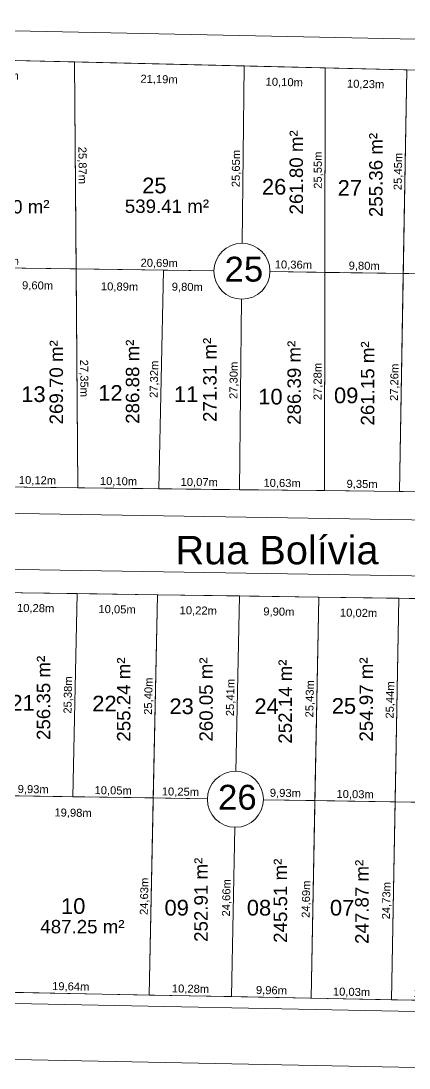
# Model space of a CAD drawing. Header units: metres. Extents: x 3808 to 8215, y 2374 to 6187.
# Drawn here: x 4895 to 4943.5, y 4981 to 5111.8 of the extents above; entities that cross this region are included whole.
import ezdxf
from ezdxf.enums import TextEntityAlignment as Align

# ---------------------------------------------------------------- set-up
doc = ezdxf.new("R2010")
doc.units = ezdxf.units.M
for name, color, linetype in [('Areas Lotes', 1, 'Continuous'), ('Calçada', 8, 'Continuous'), ('Lote', 7, 'Continuous'), ('Nome das Ruas', 7, 'Continuous'), ('Nº Lote', 7, 'Continuous'), ('Nº. quadra', 7, 'Continuous'), ('quadras', 7, 'Continuous')]:
    doc.layers.add(name, color=color, linetype=linetype)
doc.styles.add('Arial', font='arial.ttf')
doc.dimstyles.new('Copy(2) of ISO-25', dxfattribs={"dimtxt": 1, "dimasz": 2.5, "dimexe": 1.25, "dimexo": 0.625, "dimgap": 0.2, "dimtad": 1, "dimtoh": 1, "dimlfac": 1, "dimzin": 1, "dimtxsty": 'Arial', "dimblk": 'NONE', "dimcen": 0, "dimse1": 1, "dimse2": 1, "dimsd1": 1, "dimsd2": 1, "dimclrt": 256, "dimaunit": 1, "dimadec": 3, "dimazin": 0, "dimtfac": 1, "dimtmove": 0, "dimatfit": 3, "dimldrblk": 'NONE', "dimfxl": 1, "dimtolj": 1, "dimtzin": 0, "dimarcsym": 0})

# ---------------------------------------------------------------- blocks, each defined once
blk = doc.blocks.new('*D4839')
at = {"layer": 'Defpoints', "color": 0, "linetype": 'Continuous', "transparency": 16777216}
for p in [(4932.2, 5039.8), (4932.2, 5039.8), (4931.73, 5014.38)]:
    blk.add_point(p, dxfattribs=at)
at = {"layer": 'Lote', "linetype": 'Continuous', "lineweight": 5, "transparency": 16777216, "insert": (4931.16, 5027.1), "char_height": 1, "attachment_point": 5, "rotation": 88.9359, "style": 'Arial'}
blk.add_mtext('\\A1;25,43m', dxfattribs=at)
blk = doc.blocks.new('_None')
blk = doc.blocks.new('*D4916')
at = {"layer": 'Defpoints', "color": 0, "linetype": 'Continuous', "transparency": 16777216}
for p in [(4941.3, 4989.49), (4941.3, 4989.49), (4951.39, 4989.3)]:
    blk.add_point(p, dxfattribs=at)
at = {"layer": 'Lote', "linetype": 'Continuous', "lineweight": 5, "transparency": 16777216, "insert": (4946.36, 4990.2), "char_height": 1, "attachment_point": 5, "rotation": 358.8845, "style": 'Arial'}
blk.add_mtext('\\A1;10,09m', dxfattribs=at)
blk = doc.blocks.new('*D4917')
at = {"layer": 'Defpoints', "color": 0, "linetype": 'Continuous', "transparency": 16777216}
for p in [(4931.27, 4989.69), (4931.27, 4989.69), (4941.3, 4989.49)]:
    blk.add_point(p, dxfattribs=at)
at = {"layer": 'Lote', "linetype": 'Continuous', "lineweight": 5, "transparency": 16777216, "insert": (4936.3, 4990.39), "char_height": 1, "attachment_point": 5, "rotation": 358.8845, "style": 'Arial'}
blk.add_mtext('\\A1;10,03m', dxfattribs=at)
blk = doc.blocks.new('*D4918')
at = {"layer": 'Defpoints', "color": 0, "linetype": 'Continuous', "transparency": 16777216}
for p in [(4921.31, 4989.88), (4921.31, 4989.88), (4931.27, 4989.69)]:
    blk.add_point(p, dxfattribs=at)
at = {"layer": 'Lote', "linetype": 'Continuous', "lineweight": 5, "transparency": 16777216, "insert": (4926.3, 4990.59), "char_height": 1, "attachment_point": 5, "rotation": 358.8845, "style": 'Arial'}
blk.add_mtext('\\A1;9,96m', dxfattribs=at)
blk = doc.blocks.new('*D4919')
at = {"layer": 'Defpoints', "color": 0, "linetype": 'Continuous', "transparency": 16777216}
for p in [(4911.03, 4990.08), (4911.03, 4990.08), (4921.31, 4989.88)]:
    blk.add_point(p, dxfattribs=at)
at = {"layer": 'Lote', "linetype": 'Continuous', "lineweight": 5, "transparency": 16777216, "insert": (4916.19, 4990.78), "char_height": 1, "attachment_point": 5, "rotation": 358.8845, "style": 'Arial'}
blk.add_mtext('\\A1;10,28m', dxfattribs=at)
blk = doc.blocks.new('*D4920')
at = {"layer": 'Defpoints', "color": 0, "linetype": 'Continuous', "transparency": 16777216}
for p in [(4891.39, 4990.47), (4891.39, 4990.47), (4911.03, 4990.08)]:
    blk.add_point(p, dxfattribs=at)
at = {"layer": 'Lote', "linetype": 'Continuous', "lineweight": 5, "transparency": 16777216, "insert": (4901.23, 4991.07), "char_height": 1, "attachment_point": 5, "rotation": 358.8845, "style": 'Arial'}
blk.add_mtext('\\A1;19,64m', dxfattribs=at)
blk = doc.blocks.new('*D4931')
at = {"layer": 'Defpoints', "color": 0, "linetype": 'Continuous', "transparency": 16777216}
for p in [(4891.74, 5040.39), (4902.02, 5040.24), (4901.98, 5037.46)]:
    blk.add_point(p, dxfattribs=at)
at = {"layer": 'Lote', "linetype": 'Continuous', "lineweight": 5, "transparency": 16777216, "insert": (4896.85, 5038.34), "char_height": 1, "attachment_point": 5, "rotation": 359.1606, "style": 'Arial'}
blk.add_mtext('\\A1;10,28m', dxfattribs=at)
blk = doc.blocks.new('*D4932')
at = {"layer": 'Defpoints', "color": 0, "linetype": 'Continuous', "transparency": 16777216}
for p in [(4902.02, 5040.24), (4912.07, 5040.09), (4912.03, 5037.32)]:
    blk.add_point(p, dxfattribs=at)
at = {"layer": 'Lote', "linetype": 'Continuous', "lineweight": 5, "transparency": 16777216, "insert": (4907.02, 5038.19), "char_height": 1, "attachment_point": 5, "rotation": 359.1606, "style": 'Arial'}
blk.add_mtext('\\A1;10,05m', dxfattribs=at)
blk = doc.blocks.new('*D4933')
at = {"layer": 'Defpoints', "color": 0, "linetype": 'Continuous', "transparency": 16777216}
for p in [(4912.07, 5040.09), (4922.3, 5039.94), (4922.26, 5037.17)]:
    blk.add_point(p, dxfattribs=at)
at = {"layer": 'Lote', "linetype": 'Continuous', "lineweight": 5, "transparency": 16777216, "insert": (4917.16, 5038.04), "char_height": 1, "attachment_point": 5, "rotation": 359.1606, "style": 'Arial'}
blk.add_mtext('\\A1;10,22m', dxfattribs=at)
blk = doc.blocks.new('*D4934')
at = {"layer": 'Defpoints', "color": 0, "linetype": 'Continuous', "transparency": 16777216}
for p in [(4922.3, 5039.94), (4932.2, 5039.8), (4932.16, 5037.02)]:
    blk.add_point(p, dxfattribs=at)
at = {"layer": 'Lote', "linetype": 'Continuous', "lineweight": 5, "transparency": 16777216, "insert": (4927.22, 5037.9), "char_height": 1, "attachment_point": 5, "rotation": 359.1606, "style": 'Arial'}
blk.add_mtext('\\A1;9,90m', dxfattribs=at)
blk = doc.blocks.new('*D4935')
at = {"layer": 'Defpoints', "color": 0, "linetype": 'Continuous', "transparency": 16777216}
for p in [(4932.2, 5039.8), (4942.22, 5039.65), (4942.18, 5036.88)]:
    blk.add_point(p, dxfattribs=at)
at = {"layer": 'Lote', "linetype": 'Continuous', "lineweight": 5, "transparency": 16777216, "insert": (4937.18, 5037.75), "char_height": 1, "attachment_point": 5, "rotation": 359.1606, "style": 'Arial'}
blk.add_mtext('\\A1;10,02m', dxfattribs=at)
blk = doc.blocks.new('*D4936')
at = {"layer": 'Defpoints', "color": 0, "linetype": 'Continuous', "transparency": 16777216}
for p in [(4942.22, 5039.65), (4952.19, 5039.51), (4952.15, 5036.73)]:
    blk.add_point(p, dxfattribs=at)
at = {"layer": 'Lote', "linetype": 'Continuous', "lineweight": 5, "transparency": 16777216, "insert": (4947.18, 5037.6), "char_height": 1, "attachment_point": 5, "rotation": 359.1606, "style": 'Arial'}
blk.add_mtext('\\A1;9,97m', dxfattribs=at)
blk = doc.blocks.new('*D4941')
at = {"layer": 'Defpoints', "color": 0, "linetype": 'Continuous', "transparency": 16777216}
for p in [(4941.75, 5014.22), (4941.75, 5014.21), (4951.79, 5014.05)]:
    blk.add_point(p, dxfattribs=at)
at = {"layer": 'Lote', "linetype": 'Continuous', "lineweight": 5, "transparency": 16777216, "insert": (4946.78, 5014.93), "char_height": 1, "attachment_point": 5, "rotation": 359.1117, "style": 'Arial'}
blk.add_mtext('\\A1;10,03m', dxfattribs=at)
blk = doc.blocks.new('*D4942')
at = {"layer": 'Defpoints', "color": 0, "linetype": 'Continuous', "transparency": 16777216}
for p in [(4931.73, 5014.38), (4931.73, 5014.37), (4941.75, 5014.22)]:
    blk.add_point(p, dxfattribs=at)
at = {"layer": 'Lote', "linetype": 'Continuous', "lineweight": 5, "transparency": 16777216, "insert": (4936.75, 5015.09), "char_height": 1, "attachment_point": 5, "rotation": 359.1117, "style": 'Arial'}
blk.add_mtext('\\A1;10,03m', dxfattribs=at)
blk = doc.blocks.new('*D4943')
at = {"layer": 'Defpoints', "color": 0, "linetype": 'Continuous', "transparency": 16777216}
for p in [(4923.06, 5014.54), (4923.06, 5014.52), (4932.99, 5014.38)]:
    blk.add_point(p, dxfattribs=at)
at = {"layer": 'Lote', "linetype": 'Continuous', "lineweight": 5, "transparency": 16777216, "insert": (4928.04, 5015.24), "char_height": 1, "attachment_point": 5, "rotation": 359.1117, "style": 'Arial'}
blk.add_mtext('\\A1;9,93m', dxfattribs=at)
blk = doc.blocks.new('*D4944')
at = {"layer": 'Defpoints', "color": 0, "linetype": 'Continuous', "transparency": 16777216}
for p in [(4909.8, 5014.7), (4909.8, 5014.68), (4920.05, 5014.54)]:
    blk.add_point(p, dxfattribs=at)
at = {"layer": 'Lote', "linetype": 'Continuous', "lineweight": 5, "transparency": 16777216, "insert": (4914.93, 5015.4), "char_height": 1, "attachment_point": 5, "rotation": 359.1117, "style": 'Arial'}
blk.add_mtext('\\A1;10,25m', dxfattribs=at)
blk = doc.blocks.new('*D4945')
at = {"layer": 'Defpoints', "color": 0, "linetype": 'Continuous', "transparency": 16777216}
for p in [(4901.49, 5014.87), (4901.49, 5014.83), (4911.55, 5014.7)]:
    blk.add_point(p, dxfattribs=at)
at = {"layer": 'Lote', "linetype": 'Continuous', "lineweight": 5, "transparency": 16777216, "insert": (4906.53, 5015.56), "char_height": 1, "attachment_point": 5, "rotation": 359.1117, "style": 'Arial'}
blk.add_mtext('\\A1;10,05m', dxfattribs=at)
blk = doc.blocks.new('*D4946')
at = {"layer": 'Defpoints', "color": 0, "linetype": 'Continuous', "transparency": 16777216}
for p in [(4891.57, 5015.03), (4891.57, 5014.99), (4901.49, 5014.87)]:
    blk.add_point(p, dxfattribs=at)
at = {"layer": 'Lote', "linetype": 'Continuous', "lineweight": 5, "transparency": 16777216, "insert": (4896.54, 5015.71), "char_height": 1, "attachment_point": 5, "rotation": 359.1117, "style": 'Arial'}
blk.add_mtext('\\A1;9,93m', dxfattribs=at)
blk = doc.blocks.new('*D4958')
at = {"layer": 'Defpoints', "color": 0, "linetype": 'Continuous', "transparency": 16777216}
for p in [(4941.75, 5014.22), (4941.3, 4989.49), (4941.3, 4989.49)]:
    blk.add_point(p, dxfattribs=at)
at = {"layer": 'Lote', "linetype": 'Continuous', "lineweight": 5, "transparency": 16777216, "insert": (4940.73, 5001.87), "char_height": 1, "attachment_point": 5, "rotation": 88.9485, "style": 'Arial'}
blk.add_mtext('\\A1;24,73m', dxfattribs=at)
blk = doc.blocks.new('*D4959')
at = {"layer": 'Defpoints', "color": 0, "linetype": 'Continuous', "transparency": 16777216}
for p in [(4931.73, 5014.38), (4931.27, 4989.69), (4931.27, 4989.69)]:
    blk.add_point(p, dxfattribs=at)
at = {"layer": 'Lote', "linetype": 'Continuous', "lineweight": 5, "transparency": 16777216, "insert": (4930.7, 5002.05), "char_height": 1, "attachment_point": 5, "rotation": 88.9359, "style": 'Arial'}
blk.add_mtext('\\A1;24,69m', dxfattribs=at)
blk = doc.blocks.new('*D4960')
at = {"layer": 'Defpoints', "color": 0, "linetype": 'Continuous', "transparency": 16777216}
for p in [(4921.79, 5014.54), (4921.31, 4989.88), (4921.31, 4989.88)]:
    blk.add_point(p, dxfattribs=at)
at = {"layer": 'Lote', "linetype": 'Continuous', "lineweight": 5, "transparency": 16777216, "insert": (4920.75, 5002.23), "char_height": 1, "attachment_point": 5, "rotation": 88.8688, "style": 'Arial'}
blk.add_mtext('\\A1;24,66m', dxfattribs=at)
blk = doc.blocks.new('*D4961')
at = {"layer": 'Defpoints', "color": 0, "linetype": 'Continuous', "transparency": 16777216}
for p in [(4911.55, 5014.7), (4911.03, 4990.08), (4911.03, 4990.08)]:
    blk.add_point(p, dxfattribs=at)
at = {"layer": 'Lote', "linetype": 'Continuous', "lineweight": 5, "transparency": 16777216, "insert": (4910.49, 5002.41), "char_height": 1, "attachment_point": 5, "rotation": 88.8098, "style": 'Arial'}
blk.add_mtext('\\A1;24,63m', dxfattribs=at)
blk = doc.blocks.new('*D4974')
at = {"layer": 'Defpoints', "color": 0, "linetype": 'Continuous', "transparency": 16777216}
for p in [(4902.02, 5040.24), (4902.02, 5040.24), (4901.49, 5014.87)]:
    blk.add_point(p, dxfattribs=at)
at = {"layer": 'Lote', "linetype": 'Continuous', "lineweight": 5, "transparency": 16777216, "insert": (4900.96, 5027.57), "char_height": 1, "attachment_point": 5, "rotation": 88.8098, "style": 'Arial'}
blk.add_mtext('\\A1;25,38m', dxfattribs=at)
blk = doc.blocks.new('*D4975')
at = {"layer": 'Defpoints', "color": 0, "linetype": 'Continuous', "transparency": 16777216}
for p in [(4912.07, 5040.09), (4911.55, 5014.7), (4911.55, 5014.7)]:
    blk.add_point(p, dxfattribs=at)
at = {"layer": 'Lote', "linetype": 'Continuous', "lineweight": 5, "transparency": 16777216, "insert": (4911.01, 5027.42), "char_height": 1, "attachment_point": 5, "rotation": 88.8098, "style": 'Arial'}
blk.add_mtext('\\A1;25,40m', dxfattribs=at)
blk = doc.blocks.new('*D4976')
at = {"layer": 'Defpoints', "color": 0, "linetype": 'Continuous', "transparency": 16777216}
for p in [(4922.3, 5039.94), (4922.3, 5039.94), (4921.79, 5014.54)]:
    blk.add_point(p, dxfattribs=at)
at = {"layer": 'Lote', "linetype": 'Continuous', "lineweight": 5, "transparency": 16777216, "insert": (4921.24, 5027.26), "char_height": 1, "attachment_point": 5, "rotation": 88.8688, "style": 'Arial'}
blk.add_mtext('\\A1;25,41m', dxfattribs=at)
blk = doc.blocks.new('*D4977')
at = {"layer": 'Defpoints', "color": 0, "linetype": 'Continuous', "transparency": 16777216}
for p in [(4942.22, 5039.65), (4942.22, 5039.65), (4941.75, 5014.22)]:
    blk.add_point(p, dxfattribs=at)
at = {"layer": 'Lote', "linetype": 'Continuous', "lineweight": 5, "transparency": 16777216, "insert": (4941.19, 5026.95), "char_height": 1, "attachment_point": 5, "rotation": 88.9485, "style": 'Arial'}
blk.add_mtext('\\A1;25,44m', dxfattribs=at)
blk = doc.blocks.new('*D4984')
at = {"layer": 'Defpoints', "color": 0, "linetype": 'Continuous', "transparency": 16777216}
for p in [(4891.57, 5015.03), (4911.55, 5014.7), (4891.52, 5012.13)]:
    blk.add_point(p, dxfattribs=at)
at = {"layer": 'Lote', "linetype": 'Continuous', "lineweight": 5, "transparency": 16777216, "insert": (4901.52, 5012.77), "char_height": 1, "attachment_point": 5, "rotation": 359.0755, "style": 'Arial'}
blk.add_mtext('\\A1;19,98m', dxfattribs=at)
blk = doc.blocks.new('*D5186')
at = {"layer": 'Defpoints', "color": 0, "linetype": 'Continuous', "transparency": 16777216}
for p in [(4922.3, 5053.23), (4922.3, 5053.23), (4932.94, 5053.11)]:
    blk.add_point(p, dxfattribs=at)
at = {"layer": 'Lote', "linetype": 'Continuous', "lineweight": 5, "transparency": 16777216, "insert": (4927.63, 5053.97), "char_height": 1, "attachment_point": 5, "rotation": 359.3445, "style": 'Arial'}
blk.add_mtext('\\A1;10,63m', dxfattribs=at)
blk = doc.blocks.new('*D5188')
at = {"layer": 'Defpoints', "color": 0, "linetype": 'Continuous', "transparency": 16777216}
for p in [(4892.01, 5053.58), (4892.01, 5053.58), (4902.14, 5053.46)]:
    blk.add_point(p, dxfattribs=at)
at = {"layer": 'Lote', "linetype": 'Continuous', "lineweight": 5, "transparency": 16777216, "insert": (4897.08, 5054.32), "char_height": 1, "attachment_point": 5, "rotation": 359.3445, "style": 'Arial'}
blk.add_mtext('\\A1;10,12m', dxfattribs=at)
blk = doc.blocks.new('*D5240')
at = {"layer": 'Defpoints', "color": 0, "linetype": 'Continuous', "transparency": 16777216}
for p in [(4942.29, 5053), (4942.29, 5053), (4952.68, 5052.88)]:
    blk.add_point(p, dxfattribs=at)
at = {"layer": 'Lote', "linetype": 'Continuous', "lineweight": 5, "transparency": 16777216, "insert": (4947.49, 5053.74), "char_height": 1, "attachment_point": 5, "rotation": 359.3445, "style": 'Arial'}
blk.add_mtext('\\A1;10,39m', dxfattribs=at)
blk = doc.blocks.new('*D5241')
at = {"layer": 'Defpoints', "color": 0, "linetype": 'Continuous', "transparency": 16777216}
for p in [(4932.94, 5053.11), (4932.94, 5053.11), (4942.29, 5053)]:
    blk.add_point(p, dxfattribs=at)
at = {"layer": 'Lote', "linetype": 'Continuous', "lineweight": 5, "transparency": 16777216, "insert": (4937.62, 5053.85), "char_height": 1, "attachment_point": 5, "rotation": 359.3445, "style": 'Arial'}
blk.add_mtext('\\A1;9,35m', dxfattribs=at)
blk = doc.blocks.new('*D5242')
at = {"layer": 'Defpoints', "color": 0, "linetype": 'Continuous', "transparency": 16777216}
for p in [(4912.24, 5053.34), (4912.24, 5053.34), (4922.3, 5053.23)]:
    blk.add_point(p, dxfattribs=at)
at = {"layer": 'Lote', "linetype": 'Continuous', "lineweight": 5, "transparency": 16777216, "insert": (4917.28, 5054.09), "char_height": 1, "attachment_point": 5, "rotation": 359.3445, "style": 'Arial'}
blk.add_mtext('\\A1;10,07m', dxfattribs=at)
blk = doc.blocks.new('*D5243')
at = {"layer": 'Defpoints', "color": 0, "linetype": 'Continuous', "transparency": 16777216}
for p in [(4902.14, 5053.46), (4902.14, 5053.46), (4912.24, 5053.34)]:
    blk.add_point(p, dxfattribs=at)
at = {"layer": 'Lote', "linetype": 'Continuous', "lineweight": 5, "transparency": 16777216, "insert": (4907.2, 5054.2), "char_height": 1, "attachment_point": 5, "rotation": 359.3445, "style": 'Arial'}
blk.add_mtext('\\A1;10,10m', dxfattribs=at)
blk = doc.blocks.new('*D5254')
at = {"layer": 'Defpoints', "color": 0, "linetype": 'Continuous', "transparency": 16777216}
for p in [(4883.21, 5107.11), (4901.71, 5106.68), (4901.65, 5103.89)]:
    blk.add_point(p, dxfattribs=at)
at = {"layer": 'Lote', "linetype": 'Continuous', "lineweight": 5, "transparency": 16777216, "insert": (4892.42, 5104.91), "char_height": 1, "attachment_point": 5, "rotation": 358.6488, "style": 'Arial'}
blk.add_mtext('\\A1;18,51m', dxfattribs=at)
blk = doc.blocks.new('*D5255')
at = {"layer": 'Defpoints', "color": 0, "linetype": 'Continuous', "transparency": 16777216}
for p in [(4901.71, 5106.68), (4922.9, 5106.18), (4922.83, 5103.39)]:
    blk.add_point(p, dxfattribs=at)
at = {"layer": 'Lote', "linetype": 'Continuous', "lineweight": 5, "transparency": 16777216, "insert": (4912.26, 5104.44), "char_height": 1, "attachment_point": 5, "rotation": 358.6488, "style": 'Arial'}
blk.add_mtext('\\A1;21,19m', dxfattribs=at)
blk = doc.blocks.new('*D5256')
at = {"layer": 'Defpoints', "color": 0, "linetype": 'Continuous', "transparency": 16777216}
for p in [(4922.9, 5106.18), (4932.99, 5105.94), (4932.93, 5103.15)]:
    blk.add_point(p, dxfattribs=at)
at = {"layer": 'Lote', "linetype": 'Continuous', "lineweight": 5, "transparency": 16777216, "insert": (4927.9, 5104.07), "char_height": 1, "attachment_point": 5, "rotation": 358.6488, "style": 'Arial'}
blk.add_mtext('\\A1;10,10m', dxfattribs=at)
blk = doc.blocks.new('*D5257')
at = {"layer": 'Defpoints', "color": 0, "linetype": 'Continuous', "transparency": 16777216}
for p in [(4932.99, 5105.94), (4943.22, 5105.7), (4943.15, 5102.91)]:
    blk.add_point(p, dxfattribs=at)
at = {"layer": 'Lote', "linetype": 'Continuous', "lineweight": 5, "transparency": 16777216, "insert": (4938.06, 5103.83), "char_height": 1, "attachment_point": 5, "rotation": 358.6488, "style": 'Arial'}
blk.add_mtext('\\A1;10,23m', dxfattribs=at)
blk = doc.blocks.new('*D5258')
at = {"layer": 'Defpoints', "color": 0, "linetype": 'Continuous', "transparency": 16777216}
for p in [(4943.22, 5105.7), (4954.06, 5105.44), (4953.99, 5102.65)]:
    blk.add_point(p, dxfattribs=at)
at = {"layer": 'Lote', "linetype": 'Continuous', "lineweight": 5, "transparency": 16777216, "insert": (4948.59, 5103.58), "char_height": 1, "attachment_point": 5, "rotation": 358.6488, "style": 'Arial'}
blk.add_mtext('\\A1;10,85m', dxfattribs=at)
blk = doc.blocks.new('*D5273')
at = {"layer": 'Defpoints', "color": 0, "linetype": 'Continuous', "transparency": 16777216}
for p in [(4942.77, 5080.25), (4942.77, 5080.25), (4953.39, 5080.11)]:
    blk.add_point(p, dxfattribs=at)
at = {"layer": 'Lote', "linetype": 'Continuous', "lineweight": 5, "transparency": 16777216, "insert": (4948.09, 5080.98), "char_height": 1, "attachment_point": 5, "rotation": 359.2265, "style": 'Arial'}
blk.add_mtext('\\A1;10,63m', dxfattribs=at)
blk = doc.blocks.new('*D5274')
at = {"layer": 'Defpoints', "color": 0, "linetype": 'Continuous', "transparency": 16777216}
for p in [(4932.97, 5080.39), (4932.97, 5080.39), (4942.77, 5080.25)]:
    blk.add_point(p, dxfattribs=at)
at = {"layer": 'Lote', "linetype": 'Continuous', "lineweight": 5, "transparency": 16777216, "insert": (4937.88, 5081.12), "char_height": 1, "attachment_point": 5, "rotation": 359.2265, "style": 'Arial'}
blk.add_mtext('\\A1;9,80m', dxfattribs=at)
blk = doc.blocks.new('*D5275')
at = {"layer": 'Defpoints', "color": 0, "linetype": 'Continuous', "transparency": 16777216}
for p in [(4923.86, 5080.53), (4923.86, 5080.53), (4934.21, 5080.39)]:
    blk.add_point(p, dxfattribs=at)
at = {"layer": 'Lote', "linetype": 'Continuous', "lineweight": 5, "transparency": 16777216, "insert": (4929.04, 5081.26), "char_height": 1, "attachment_point": 5, "rotation": 359.2265, "style": 'Arial'}
blk.add_mtext('\\A1;10,36m', dxfattribs=at)
blk = doc.blocks.new('*D5276')
at = {"layer": 'Defpoints', "color": 0, "linetype": 'Continuous', "transparency": 16777216}
for p in [(4901.92, 5080.8), (4901.92, 5080.8), (4922.61, 5080.53)]:
    blk.add_point(p, dxfattribs=at)
at = {"layer": 'Lote', "linetype": 'Continuous', "lineweight": 5, "transparency": 16777216, "insert": (4912.28, 5081.47), "char_height": 1, "attachment_point": 5, "rotation": 359.2265, "style": 'Arial'}
blk.add_mtext('\\A1;20,69m', dxfattribs=at)
blk = doc.blocks.new('*D5277')
at = {"layer": 'Defpoints', "color": 0, "linetype": 'Continuous', "transparency": 16777216}
for p in [(4882.92, 5081.06), (4882.92, 5081.06), (4901.92, 5080.8)]:
    blk.add_point(p, dxfattribs=at)
at = {"layer": 'Lote', "linetype": 'Continuous', "lineweight": 5, "transparency": 16777216, "insert": (4892.43, 5081.73), "char_height": 1, "attachment_point": 5, "rotation": 359.2265, "style": 'Arial'}
blk.add_mtext('\\A1;19,00m', dxfattribs=at)
blk = doc.blocks.new('*D5287')
at = {"layer": 'Defpoints', "color": 0, "linetype": 'Continuous', "transparency": 16777216}
for p in [(4892.32, 5080.93), (4901.92, 5080.8), (4901.88, 5077.79)]:
    blk.add_point(p, dxfattribs=at)
at = {"layer": 'Lote', "linetype": 'Continuous', "lineweight": 5, "transparency": 16777216, "insert": (4897.09, 5078.66), "char_height": 1, "attachment_point": 5, "rotation": 359.2265, "style": 'Arial'}
blk.add_mtext('\\A1;9,60m', dxfattribs=at)
blk = doc.blocks.new('*D5288')
at = {"layer": 'Defpoints', "color": 0, "linetype": 'Continuous', "transparency": 16777216}
for p in [(4901.92, 5080.8), (4912.81, 5080.66), (4912.77, 5077.64)]:
    blk.add_point(p, dxfattribs=at)
at = {"layer": 'Lote', "linetype": 'Continuous', "lineweight": 5, "transparency": 16777216, "insert": (4907.33, 5078.52), "char_height": 1, "attachment_point": 5, "rotation": 359.2265, "style": 'Arial'}
blk.add_mtext('\\A1;10,89m', dxfattribs=at)
blk = doc.blocks.new('*D5289')
at = {"layer": 'Defpoints', "color": 0, "linetype": 'Continuous', "transparency": 16777216}
for p in [(4910.91, 5080.76), (4920.72, 5080.62), (4920.68, 5077.61)]:
    blk.add_point(p, dxfattribs=at)
at = {"layer": 'Lote', "linetype": 'Continuous', "lineweight": 5, "transparency": 16777216, "insert": (4915.79, 5078.48), "char_height": 1, "attachment_point": 5, "rotation": 359.2265, "style": 'Arial'}
blk.add_mtext('\\A1;9,80m', dxfattribs=at)
blk = doc.blocks.new('*D5296')
at = {"layer": 'Defpoints', "color": 0, "linetype": 'Continuous', "transparency": 16777216}
for p in [(4942.77, 5080.25), (4942.77, 5080.25), (4942.29, 5053)]:
    blk.add_point(p, dxfattribs=at)
at = {"layer": 'Lote', "linetype": 'Continuous', "lineweight": 5, "transparency": 16777216, "insert": (4941.73, 5066.64), "char_height": 1, "attachment_point": 5, "rotation": 88.9928, "style": 'Arial'}
blk.add_mtext('\\A1;27,26m', dxfattribs=at)
blk = doc.blocks.new('*D5297')
at = {"layer": 'Defpoints', "color": 0, "linetype": 'Continuous', "transparency": 16777216}
for p in [(4932.97, 5080.39), (4932.97, 5080.39), (4932.94, 5053.11)]:
    blk.add_point(p, dxfattribs=at)
at = {"layer": 'Lote', "linetype": 'Continuous', "lineweight": 5, "transparency": 16777216, "insert": (4932.15, 5066.75), "char_height": 1, "attachment_point": 5, "rotation": 89.9415, "style": 'Arial'}
blk.add_mtext('\\A1;27,28m', dxfattribs=at)
blk = doc.blocks.new('*D5298')
at = {"layer": 'Defpoints', "color": 0, "linetype": 'Continuous', "transparency": 16777216}
for p in [(4922.61, 5080.53), (4922.61, 5080.53), (4922.3, 5053.23)]:
    blk.add_point(p, dxfattribs=at)
at = {"layer": 'Lote', "linetype": 'Continuous', "lineweight": 5, "transparency": 16777216, "insert": (4921.66, 5066.89), "char_height": 1, "attachment_point": 5, "rotation": 89.3578, "style": 'Arial'}
blk.add_mtext('\\A1;27,30m', dxfattribs=at)
blk = doc.blocks.new('*D5299')
at = {"layer": 'Defpoints', "color": 0, "linetype": 'Continuous', "transparency": 16777216}
for p in [(4912.81, 5080.66), (4912.81, 5080.66), (4912.24, 5053.34)]:
    blk.add_point(p, dxfattribs=at)
at = {"layer": 'Lote', "linetype": 'Continuous', "lineweight": 5, "transparency": 16777216, "insert": (4911.72, 5067.02), "char_height": 1, "attachment_point": 5, "rotation": 88.8052, "style": 'Arial'}
blk.add_mtext('\\A1;27,32m', dxfattribs=at)
blk = doc.blocks.new('*D5300')
at = {"layer": 'Defpoints', "color": 0, "linetype": 'Continuous', "transparency": 16777216}
for p in [(4901.92, 5080.8), (4901.92, 5080.8), (4902.14, 5053.46)]:
    blk.add_point(p, dxfattribs=at)
at = {"layer": 'Lote', "linetype": 'Continuous', "lineweight": 5, "transparency": 16777216, "insert": (4902.83, 5067.14), "char_height": 1, "attachment_point": 5, "rotation": 270.4549, "style": 'Arial'}
blk.add_mtext('\\A1;27,35m', dxfattribs=at)
blk = doc.blocks.new('*D5311')
at = {"layer": 'Defpoints', "color": 0, "linetype": 'Continuous', "transparency": 16777216}
for p in [(4901.71, 5106.68), (4901.71, 5106.68), (4901.92, 5080.8)]:
    blk.add_point(p, dxfattribs=at)
at = {"layer": 'Lote', "linetype": 'Continuous', "lineweight": 5, "transparency": 16777216, "insert": (4902.62, 5093.75), "char_height": 1, "attachment_point": 5, "rotation": 270.4549, "style": 'Arial'}
blk.add_mtext('\\A1;25,87m', dxfattribs=at)
blk = doc.blocks.new('*D5312')
at = {"layer": 'Defpoints', "color": 0, "linetype": 'Continuous', "transparency": 16777216}
for p in [(4922.9, 5106.18), (4922.61, 5080.53), (4922.61, 5080.53)]:
    blk.add_point(p, dxfattribs=at)
at = {"layer": 'Lote', "linetype": 'Continuous', "lineweight": 5, "transparency": 16777216, "insert": (4921.95, 5093.36), "char_height": 1, "attachment_point": 5, "rotation": 89.3578, "style": 'Arial'}
blk.add_mtext('\\A1;25,65m', dxfattribs=at)
blk = doc.blocks.new('*D5313')
at = {"layer": 'Defpoints', "color": 0, "linetype": 'Continuous', "transparency": 16777216}
for p in [(4932.99, 5105.94), (4932.97, 5080.39), (4932.97, 5080.39)]:
    blk.add_point(p, dxfattribs=at)
at = {"layer": 'Lote', "linetype": 'Continuous', "lineweight": 5, "transparency": 16777216, "insert": (4932.18, 5093.16), "char_height": 1, "attachment_point": 5, "rotation": 89.9415, "style": 'Arial'}
blk.add_mtext('\\A1;25,55m', dxfattribs=at)
blk = doc.blocks.new('*D5314')
at = {"layer": 'Defpoints', "color": 0, "linetype": 'Continuous', "transparency": 16777216}
for p in [(4943.22, 5105.7), (4942.77, 5080.25), (4942.77, 5080.25)]:
    blk.add_point(p, dxfattribs=at)
at = {"layer": 'Lote', "linetype": 'Continuous', "lineweight": 5, "transparency": 16777216, "insert": (4942.19, 5092.99), "char_height": 1, "attachment_point": 5, "rotation": 88.9928, "style": 'Arial'}
blk.add_mtext('\\A1;25,45m', dxfattribs=at)

msp = doc.modelspace()

# ---------------------------------------------------------------- linework, layer by layer
at = {"layer": 'Calçada', "linetype": 'Continuous', "lineweight": 5}
for p, q in [((5020.741, 5107.963), (4833.019, 5111.8)), ((5019.43, 5048.252), (4831.034, 5051.303)), ((5019.257, 5041.254), (4830.747, 5044.307)), ((4828.981, 4990.326), (5018.057, 4986.523)), ((4830.324, 4983.298), (5014.427, 4979.594))]:
    msp.add_line(p, q, dxfattribs=at)
at = {"layer": 'Lote', "lineweight": 5}
for p, q in [((4902.136, 5053.459), (4901.713, 5106.676)), ((4922.898, 5106.177), (4922.649, 5084.021)), ((4932.938, 5053.107), (4932.991, 5105.939)), ((4943.215, 5105.697), (4942.289, 5053)), ((4832.126, 5081.747), (4919.115, 5080.573)), ((4912.238, 5053.344), (4912.808, 5080.658)), ((4926.105, 5080.478), (5016.967, 5079.252)), ((4922.571, 5077.03), (4922.304, 5053.229)), ((4902.02, 5040.241), (4901.493, 5014.866)), ((4912.073, 5040.094), (4911.034, 4990.083)), ((4921.863, 5018.033), (4922.296, 5039.944)), ((4932.2, 5039.799), (4931.269, 4989.689)), ((4941.301, 4989.494), (4942.222, 5039.652)), ((4918.299, 5014.595), (4831.344, 5015.998)), ((4971.675, 5013.733), (4925.289, 5014.482)), ((4921.307, 4989.883), (4921.725, 5011.043))]:
    msp.add_line(p, q, dxfattribs=at)
at = {"layer": 'Lote', "linetype": 'Continuous', "lineweight": 5, "flags": 128}
for points in [[(4901.713, 5106.676), (4883.212, 5107.113), (4882.92, 5081.061), (4901.918, 5080.805)], [(4943.215, 5105.697), (4932.991, 5105.939), (4932.965, 5080.386), (4942.768, 5080.253)], [(4954.058, 5105.442), (4943.215, 5105.697), (4942.768, 5080.253), (4953.394, 5080.11)], [(4892.013, 5053.575), (4902.136, 5053.459), (4901.918, 5080.805), (4892.32, 5080.934)], [(4902.136, 5053.459), (4912.238, 5053.344), (4912.808, 5080.658), (4901.918, 5080.805)], [(4942.768, 5080.253), (4932.965, 5080.386), (4932.938, 5053.107), (4942.289, 5053)], [(4942.289, 5053), (4952.68, 5052.881), (4953.394, 5080.11), (4942.768, 5080.253)], [(4902.02, 5040.241), (4891.742, 5040.391), (4891.566, 5015.026), (4901.493, 5014.866)], [(4912.073, 5040.094), (4902.02, 5040.241), (4901.493, 5014.866), (4911.545, 5014.704)], [(4931.728, 5014.378), (4941.755, 5014.216), (4942.222, 5039.652), (4932.2, 5039.799)], [(4941.755, 5014.216), (4951.786, 5014.054), (4952.193, 5039.506), (4942.222, 5039.652)], [(4891.395, 4990.465), (4911.034, 4990.083), (4911.545, 5014.704), (4891.566, 5015.026)], [(4941.755, 5014.216), (4931.728, 5014.378), (4931.269, 4989.689), (4941.301, 4989.494)], [(4941.301, 4989.494), (4951.389, 4989.297), (4951.786, 5014.054), (4941.755, 5014.216)]]:
    msp.add_lwpolyline(points, close=True, dxfattribs=at)
for points in [[(4922.649, 5084.021), (4922.898, 5106.177), (4901.713, 5106.676), (4901.918, 5080.805), (4919.115, 5080.573)], [(4926.105, 5080.478), (4932.965, 5080.386), (4932.991, 5105.939), (4922.898, 5106.177), (4922.649, 5084.021)], [(4919.115, 5080.573), (4912.808, 5080.658), (4912.238, 5053.344), (4922.304, 5053.229), (4922.571, 5077.03)], [(4922.571, 5077.03), (4922.304, 5053.229), (4932.938, 5053.107), (4932.965, 5080.386), (4926.105, 5080.478)], [(4921.863, 5018.033), (4922.296, 5039.944), (4912.073, 5040.094), (4911.545, 5014.704), (4918.299, 5014.595)], [(4925.289, 5014.482), (4931.728, 5014.378), (4932.2, 5039.799), (4922.296, 5039.944), (4921.863, 5018.033)], [(4918.299, 5014.595), (4911.545, 5014.704), (4911.034, 4990.083), (4921.307, 4989.883), (4921.725, 5011.043)], [(4921.725, 5011.043), (4921.307, 4989.883), (4931.269, 4989.689), (4931.728, 5014.378), (4925.289, 5014.482)]]:
    msp.add_lwpolyline(points, dxfattribs=at)
at = {"layer": 'Nº. quadra', "lineweight": 5}
for centre in [(4922.61, 5080.525), (4921.794, 5014.538)]:
    msp.add_circle(centre, 3.496, dxfattribs=at)
at = {"layer": 'quadras', "lineweight": 5}
for p, q in [((4834.397, 5108.264), (5016.124, 5103.978)), ((5014.764, 5052.171), (4832.847, 5054.252)), ((5015.199, 5038.583), (4833.314, 5041.248)), ((4832.384, 4991.614), (5014.261, 4988.073))]:
    msp.add_line(p, q, dxfattribs=at)

# ---------------------------------------------------------------- texts
at = {"layer": 'Areas Lotes', "lineweight": 5, "style": 'Arial'}
for s, p in [('261.80 m²', (4930.236, 5087.616)), ('255.36 m²', (4940.174, 5087.289)), ('269.70 m²', (4900.263, 5061.383)), ('286.88 m²', (4909.784, 5061.461)), ('271.31 m²', (4919.438, 5061.688)), ('286.39 m²', (4929.968, 5061.324)), ('261.15 m²', (4939.141, 5061.245)), ('256.35 m²', (4898.667, 5021.951)), ('255.24 m²', (4908.68, 5021.745)), ('260.05 m²', (4918.968, 5021.75)), ('252.14 m²', (4928.853, 5021.49)), ('254.97 m²', (4938.969, 5021.754)), ('252.91 m²', (4918.334, 4996.723)), ('245.51 m²', (4928.251, 4996.604)), ('247.87 m²', (4938.431, 4996.469))]:
    msp.add_text(s, height=1.6726, rotation=90, dxfattribs=at).set_placement(p)
at = {"layer": 'Areas Lotes', "linetype": 'Continuous', "lineweight": 5, "style": 'Arial'}
for s, p in [('486.80 m²', (4888.065, 5087.749)), ('539.41 m²', (4907.984, 5087.811)), ('487.25 m²', (4897.432, 4997.79))]:
    msp.add_text(s, height=1.6726, dxfattribs=at).set_placement(p)
at = {"layer": 'Nome das Ruas', "lineweight": 5, "style": 'Arial'}
msp.add_text('Rua Bolívia', height=3.55, dxfattribs=at).set_placement((4914.315, 5043.907, 165.916))
at = {"layer": 'Nº Lote', "linetype": 'Continuous', "lineweight": 5, "style": 'Arial'}
for s, p in [('25', (4911.679, 5090.258)), ('26', (4926.631, 5090.106)), ('27', (4936.09, 5089.953)), ('12', (4906.186, 5064.335)), ('13', (4896.574, 5064.182)), ('11', (4915.645, 5064.182)), ('10', (4926.173, 5063.877)), ('09', (4935.632, 5064.03)), ('21', (4895.218, 5025.618)), ('22', (4905.441, 5025.521)), ('23', (4915.08, 5025.181)), ('24', (4925.692, 5025.181)), ('25', (4935.352, 5025.229)), ('10', (4901.542, 5000.217)), ('09', (4914.466, 5000.014)), ('08', (4924.744, 5000.014)), ('07', (4935.124, 5000.014))]:
    msp.add_text(s, height=1.96, dxfattribs=at).set_placement(p, align=Align.CENTER)
at = {"layer": 'Nº. quadra', "lineweight": 5, "style": 'Arial'}
for s, p in [('25', (4920.446, 5079.231)), ('26', (4919.63, 5013.244))]:
    msp.add_text(s, height=3.1039, dxfattribs=at).set_placement(p)

# ---------------------------------------------------------------- dimensions: what is measured, and where the dimension line sits
at = {"layer": 'Lote', "linetype": 'Continuous', "lineweight": 5}
for base, p1, p2, angle, picture, middle in [((4901.647, 5103.888), (4883.212, 5107.113), (4901.713, 5106.676), 178.64879, '*D5254', (4892.415, 5104.907)), ((4922.832, 5103.388), (4901.713, 5106.676), (4922.898, 5106.177), 178.64879, '*D5255', (4912.258, 5104.439)), ((4932.926, 5103.15), (4922.898, 5106.177), (4932.991, 5105.939), 178.64879, '*D5256', (4927.898, 5104.07)), ((4943.149, 5102.909), (4932.991, 5105.939), (4943.215, 5105.697), 178.64879, '*D5257', (4938.056, 5103.83)), ((4953.992, 5102.653), (4943.215, 5105.697), (4954.058, 5105.442), 178.64879, '*D5258', (4948.59, 5103.582)), ((4882.92, 5081.061), (4901.918, 5080.805), (4882.92, 5081.061), 359.22655, '*D5277', (4892.43, 5081.734)), ((4901.918, 5080.805), (4922.61, 5080.525), (4901.918, 5080.805), 359.22655, '*D5276', (4912.275, 5081.466)), ((4901.878, 5077.791), (4892.32, 5080.934), (4901.918, 5080.805), 179.22655, '*D5287', (4897.089, 5078.657)), ((4912.767, 5077.644), (4901.918, 5080.805), (4912.808, 5080.658), 179.22655, '*D5288', (4907.333, 5078.518)), ((4920.676, 5077.611), (4910.914, 5080.757), (4920.717, 5080.625), 179.22655, '*D5289', (4915.786, 5078.478)), ((4923.856, 5080.525), (4934.211, 5080.386), (4923.856, 5080.525), 359.22655, '*D5275', (4929.044, 5081.256)), ((4932.965, 5080.386), (4942.768, 5080.253), (4932.965, 5080.386), 359.22655, '*D5274', (4937.877, 5081.12)), ((4942.768, 5080.253), (4953.394, 5080.11), (4942.768, 5080.253), 359.22655, '*D5273', (4948.092, 5080.982)), ((4892.013, 5053.575), (4902.136, 5053.459), (4892.013, 5053.575), 359.34447, '*D5188', (4897.084, 5054.318)), ((4902.136, 5053.459), (4912.238, 5053.344), (4902.136, 5053.459), 359.34447, '*D5243', (4907.196, 5054.203)), ((4912.238, 5053.344), (4922.304, 5053.229), (4912.238, 5053.344), 359.34447, '*D5242', (4917.28, 5054.087)), ((4922.304, 5053.229), (4932.938, 5053.107), (4922.304, 5053.229), 359.34447, '*D5186', (4927.63, 5053.969)), ((4932.938, 5053.107), (4942.289, 5053), (4932.938, 5053.107), 359.34447, '*D5241', (4937.622, 5053.854)), ((4942.289, 5053), (4952.68, 5052.881), (4942.289, 5053), 359.34447, '*D5240', (4947.494, 5053.741)), ((4901.979, 5037.465), (4891.742, 5040.391), (4902.02, 5040.241), 179.16058, '*D4931', (4896.852, 5038.341)), ((4912.032, 5037.318), (4902.02, 5040.241), (4912.073, 5040.094), 179.16058, '*D4932', (4907.017, 5038.192)), ((4922.255, 5037.168), (4912.073, 5040.094), (4922.296, 5039.944), 179.16058, '*D4933', (4917.155, 5038.044)), ((4932.1592, 5037.0228), (4922.296, 5039.9438), (4932.1998, 5039.7987), 179.16058, '*D4934', (4927.2189, 5037.8962)), ((4942.181, 5036.876), (4932.2, 5039.799), (4942.222, 5039.652), 179.16058, '*D4935', (4937.182, 5037.75)), ((4952.153, 5036.73), (4942.222, 5039.652), (4952.193, 5039.506), 179.16058, '*D4936', (4947.179, 5037.604)), ((4891.565, 5014.988), (4901.493, 5014.866), (4891.566, 5015.026), 359.11169, '*D4946', (4896.541, 5015.712)), ((4901.492, 5014.834), (4911.545, 5014.704), (4901.493, 5014.866), 359.11169, '*D4945', (4906.531, 5015.557)), ((4909.798, 5014.678), (4920.047, 5014.538), (4909.798, 5014.704), 359.11169, '*D4944', (4914.935, 5015.4)), ((4923.059, 5014.519), (4932.993, 5014.378), (4923.06, 5014.538), 359.11169, '*D4943', (4928.038, 5015.243)), ((4931.727, 5014.365), (4941.755, 5014.216), (4931.728, 5014.378), 359.11169, '*D4942', (4936.753, 5015.089)), ((4941.755, 5014.21), (4951.786, 5014.054), (4941.755, 5014.216), 359.11169, '*D4941', (4946.783, 5014.933)), ((4891.395, 4990.465), (4911.034, 4990.083), (4891.395, 4990.465), 358.8845, '*D4920', (4901.23, 4991.075)), ((4911.0338, 4990.083), (4921.3075, 4989.8829), (4911.0338, 4990.083), 358.8845, '*D4919', (4916.1862, 4990.7837)), ((4921.307, 4989.883), (4931.269, 4989.689), (4921.307, 4989.883), 358.8845, '*D4918', (4926.304, 4990.587)), ((4931.269, 4989.689), (4941.301, 4989.494), (4931.269, 4989.689), 358.8845, '*D4917', (4936.301, 4990.392)), ((4941.301, 4989.494), (4951.389, 4989.297), (4941.301, 4989.494), 358.8845, '*D4916', (4946.361, 4990.196))]:
    dim = msp.add_linear_dim(base=base, p1=p1, p2=p2, angle=angle, dimstyle='Copy(2) of ISO-25', override={"dimpost": 'm', "dimtmove": 1}, dxfattribs=at)
    dim.commit()
    dim.dimension.update_dxf_attribs({"geometry": picture, "text_midpoint": middle})
for p1, p2, distance, picture, middle in [((4901.918, 5080.805), (4901.713, 5106.676), 0, '*D5311', (4902.617, 5093.747)), ((4922.898, 5106.177), (4922.61, 5080.525), 0, '*D5312', (4921.953, 5093.36)), ((4932.991, 5105.939), (4932.965, 5080.386), 0, '*D5313', (4932.177, 5093.163)), ((4943.215, 5105.697), (4942.768, 5080.253), 0, '*D5314', (4942.191, 5092.989)), ((4902.136, 5053.459), (4901.918, 5080.805), 0, '*D5300', (4902.828, 5067.138)), ((4912.238, 5053.344), (4912.808, 5080.658), 0, '*D5299', (4911.722, 5067.017)), ((4922.304, 5053.229), (4922.61, 5080.525), 0, '*D5298', (4921.656, 5066.886)), ((4932.938, 5053.107), (4932.965, 5080.386), 0, '*D5297', (4932.151, 5066.747)), ((4942.289, 5053), (4942.768, 5080.253), 0, '*D5296', (4941.727, 5066.641)), ((4901.493, 5014.866), (4902.02, 5040.241), 0, '*D4974', (4900.956, 5027.57)), ((4912.073, 5040.094), (4911.545, 5014.704), 0, '*D4975', (4911.008, 5027.415)), ((4921.794, 5014.538), (4922.296, 5039.944), 0, '*D4976', (4921.244, 5027.257)), ((4931.728, 5014.378), (4932.2, 5039.799), 0, '*D4839', (4931.163, 5027.103)), ((4941.755, 5014.216), (4942.222, 5039.652), 0, '*D4977', (4941.187, 5026.949)), ((4911.545, 5014.704), (4891.566, 5015.026), 2.895, '*D4984', (4901.522, 5012.771)), ((4911.545, 5014.704), (4911.034, 4990.083), 0, '*D4961', (4910.489, 5002.41)), ((4921.794, 5014.538), (4921.307, 4989.883), 0, '*D4960', (4920.75, 5002.226)), ((4931.728, 5014.378), (4931.269, 4989.689), 0, '*D4959', (4930.698, 5002.048)), ((4941.755, 5014.216), (4941.301, 4989.494), 0, '*D4958', (4940.727, 5001.87))]:
    dim = msp.add_aligned_dim(p1=p1, p2=p2, distance=distance, dimstyle='Copy(2) of ISO-25', override={"dimpost": 'm'}, dxfattribs=at)
    dim.commit()
    dim.dimension.update_dxf_attribs({"geometry": picture, "text_midpoint": middle})

doc.saveas('drawing.dxf')
